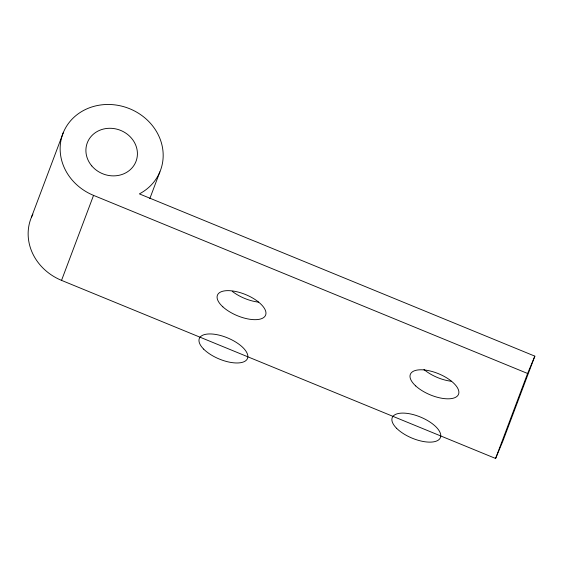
<?xml version="1.0" encoding="UTF-8"?>
<svg xmlns="http://www.w3.org/2000/svg" width="563" height="563" viewBox="0 0 563 563"><rect width="100%" height="100%" fill="white"/><g stroke="black" fill="none" stroke-linecap="round" stroke-linejoin="round"><path stroke-width="0.84" d="M31.429 217.283L63.429 132.291M61.543 280.374L93.549 195.382A52.134 46.933 20.6 0 1 68.39 123.529A52.134 46.933 20.6 0 1 148.196 120.932A52.134 46.933 20.6 0 1 139.378 193.89L534.85 356.154L502.85 441.146L495.602 458.465L61.543 280.374A52.134 46.933 20.6 0 1 32.886 214.172M149.814 198.626L159.892 171.87M495.602 458.465L527.601 373.48L534.85 356.154M93.549 195.382L527.601 373.48M258.614 302.141A26.067 11.344 22.7 0 1 232.223 291.317M451.533 381.292A26.067 11.344 22.7 0 1 423.946 369.49M91.762 165.888A26.067 23.463 20.6 0 0 135.774 161.975A26.067 23.463 20.6 0 0 107.449 128.385A26.067 23.463 20.6 0 0 91.762 165.888M415.74 385.965A26.067 11.344 22.7 0 0 457.423 395.972A26.067 11.344 22.7 0 0 430.153 370.989A26.067 11.344 22.7 0 0 415.74 385.965M222.828 306.814A26.067 11.344 22.7 0 0 264.504 316.821A26.067 11.344 22.7 0 0 237.241 291.838A26.067 11.344 22.7 0 0 222.828 306.814M396.591 428.281A26.067 11.344 22.7 0 0 438.69 439.837A26.067 11.344 22.7 0 0 413.692 414.72A26.067 11.344 22.7 0 0 396.591 428.281M203.679 349.13A26.067 11.344 22.7 0 0 245.771 360.686A26.067 11.344 22.7 0 0 220.78 335.569A26.067 11.344 22.7 0 0 203.679 349.13"/></g></svg>
